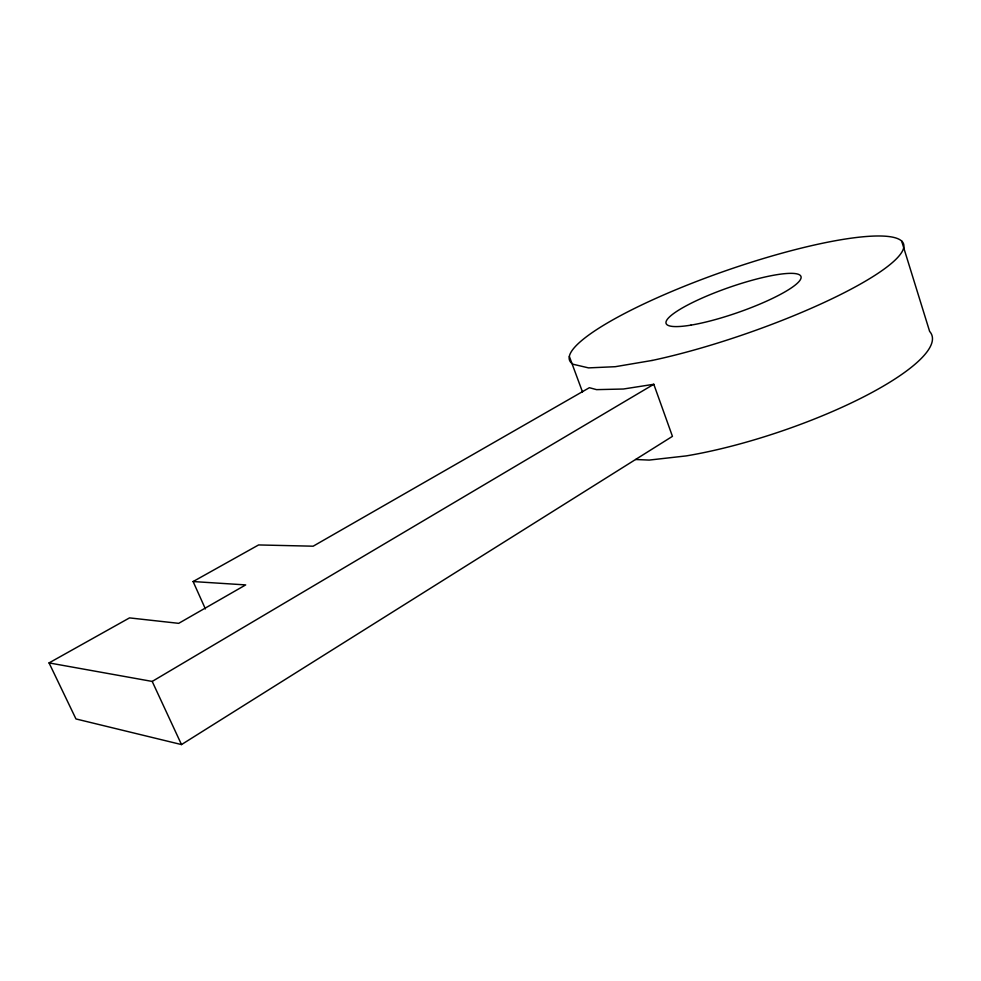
<?xml version="1.0" encoding="UTF-8"?>
<svg xmlns="http://www.w3.org/2000/svg" width="981" height="981" viewBox="0 0 981 981"><rect width="100%" height="100%" fill="white"/><g stroke="black" fill="none" stroke-linecap="round" stroke-linejoin="round"><path stroke-width="1.47" d="M193.11 581.549L245.679 584.909L178.701 623.34L129.517 617.895L49.05 662.911L75.966 718.95L181.497 744.579L672.439 436.349L653.8 384.282L623.389 389.016L596.558 389.641L589.373 387.703L313.16 546.196L258.592 544.946L193.11 581.549L205.397 608.919M49.05 662.911L152.202 681.427L653.8 384.282M635.614 459.5L649.201 460.077L686.111 455.92A174.287 42.391 -18.8 0 0 863.611 396.876A174.287 42.391 -18.8 0 0 929.645 331.443L901.588 240.823M152.202 681.427L181.497 744.579M569.385 356.532L582.493 391.934M652.046 360.468L615.283 366.698L588.551 367.887L573.186 364.282A176.874 33.06 -19.2 0 1 741.844 265.299A176.874 33.06 -19.2 0 1 897.431 257.758A176.874 33.06 -19.2 0 1 652.046 360.468M690.943 325.128A71.38 13.28 -19.2 0 0 800.288 279.806A71.38 13.28 -19.2 0 0 709.594 294.864A71.38 13.28 -19.2 0 0 690.943 325.128"/></g></svg>
